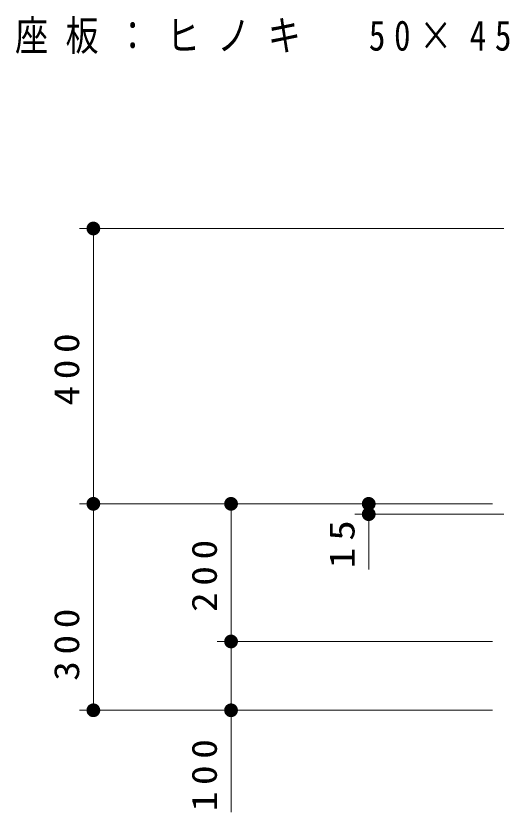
# Model space of a CAD drawing. Units: millimetres on the paper, scale 1:20. Extents: x -365 to 0, y -5 to 257.
# Drawn here: x -170.4 to -135.5, y 72.1 to 130 of the extents above; entities that cross this region are included whole.
import ezdxf

# ---------------------------------------------------------------- set-up
doc = ezdxf.new("R2010")
doc.units = ezdxf.units.MM
doc.layers.add('LY_1', color=7, linetype='Continuous', lineweight=25)
doc.styles.add('ＭＳ ゴシック', font='')
doc.styles.get('ＭＳ ゴシック').set_extended_font_data('MS Gothic')

# ---------------------------------------------------------------- blocks, each defined once
blk = doc.blocks.new('filled_dot')
at = {"color": 0, "linetype": 'Continuous', "lineweight": -2, "const_width": 1.25}
blk.add_lwpolyline([(-0.625, 0, 1), (0.625, 0, 1)], format="xyb", close=True, dxfattribs=at)

msp = doc.modelspace()

# ---------------------------------------------------------------- linework, layer by layer
at = {"layer": 'LY_1', "lineweight": 13}
for p, q in [((-130.787, 114.536), (-165.787, 114.536)), ((-164.787, 94.536), (-164.787, 114.536)), ((-135.787, 94.536), (-165.787, 94.536)), ((-164.787, 79.536), (-164.787, 94.536)), ((-154.787, 94.536), (-154.787, 84.536)), ((-154.787, 94.536), (-152.787, 94.536)), ((-144.787, 89.763), (-144.787, 94.536)), ((-133.287, 93.786), (-145.787, 93.786)), ((-135.787, 84.536), (-155.787, 84.536)), ((-154.787, 84.536), (-152.787, 84.536)), ((-154.787, 72.141), (-154.787, 84.536)), ((-135.787, 79.536), (-165.787, 79.536))]:
    msp.add_line(p, q, dxfattribs=at)

# ---------------------------------------------------------------- block references
at = {"layer": 'LY_1', "lineweight": 13, "xscale": 0.4, "yscale": 0.4}
for p, rotation in [((-164.787, 114.536), 270), ((-164.787, 94.536), 270), ((-164.787, 94.536), 90), ((-154.787, 94.536), 270), ((-144.787, 94.536), 270), ((-144.787, 93.786), 90), ((-154.787, 84.536), 90), ((-154.787, 84.536), 270), ((-164.787, 79.536), 90), ((-154.787, 79.536), 90)]:
    msp.add_blockref('filled_dot', p, dxfattribs=dict(at, rotation=rotation))

# ---------------------------------------------------------------- texts
at = {"layer": 'LY_1', "insert": (-170.476, 128.439), "char_height": 2.199, "attachment_point": 4, "style": 'ＭＳ ゴシック'}
msp.add_mtext('\\T1.53;\\W0.8;座板：ヒノキ\u300050×45', dxfattribs=at)
at = {"layer": 'LY_1', "char_height": 1.833, "attachment_point": 8, "rotation": 90, "style": 'ＭＳ ゴシック'}
for s, insert in [('\\T1.33;\\W1.15;400', (-165.787, 104.536)), ('\\T1.34;\\W1.2;15', (-145.787, 91.846)), ('\\T1.33;\\W1.15;200', (-155.787, 89.536)), ('\\T1.33;\\W1.15;300', (-165.787, 84.536)), ('\\T1.33;\\W1.15;100', (-155.787, 75.058))]:
    msp.add_mtext(s, dxfattribs=dict(at, insert=insert))

doc.saveas('drawing.dxf')
